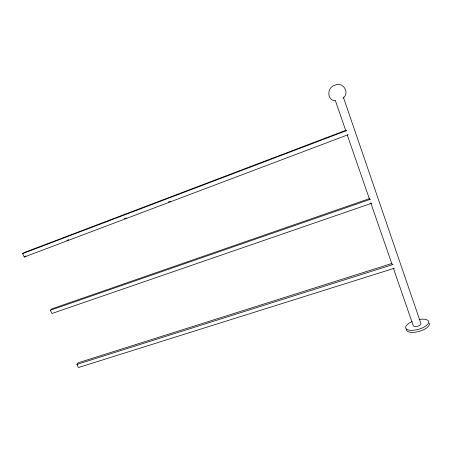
<?xml version="1.0" encoding="UTF-8"?>
<svg xmlns="http://www.w3.org/2000/svg" width="452" height="452" viewBox="0 0 452 452"><rect width="100%" height="100%" fill="white"/><g stroke="black" fill="none" stroke-linecap="round" stroke-linejoin="round"><path stroke-width="0.68" d="M394.297 268.279L78.399 367.544L76.874 364.425L78.179 362.798L391.969 263.465M343.175 98.118C350.317 92.581 342.514 80.885 334.751 85.292C327.101 87.157 326.559 99.813 335 100.875M371.86 203.191L51.935 313.513L50.341 310.258L51.81 308.88L369.595 198.569M346.04 130.249L24.255 252.515L22.6 253.623L24.272 257.03L25.911 255.911M22.6 253.623L346.803 130.515M66.851 240.436L68.828 239.69M124.289 218.728L126.272 217.977M168.528 202.004L170.511 201.259M24.272 257.03L348.232 134.668M50.341 310.258L370.499 199.253M76.874 364.425L393.008 264.533M335.288 100.35L345.904 131.029M347.289 135.029L369.679 199.733M370.832 203.067L392.065 264.431M393.449 268.431L413.303 325.796A3.972 1.582 -15.9 0 0 417.58 326.22A3.972 1.582 -15.9 0 0 420.936 323.598L343.351 97.163M429.157 323.084A11.91 4.774 -15.8 0 1 418.642 331.514A11.91 4.774 -15.8 0 1 406.388 329.073M419.055 319.485A11.921 4.74 -15.9 0 1 427.422 324.598A11.921 4.74 -15.9 0 1 408.936 330.129A11.921 4.74 -15.9 0 1 412.111 321.558"/></g></svg>
